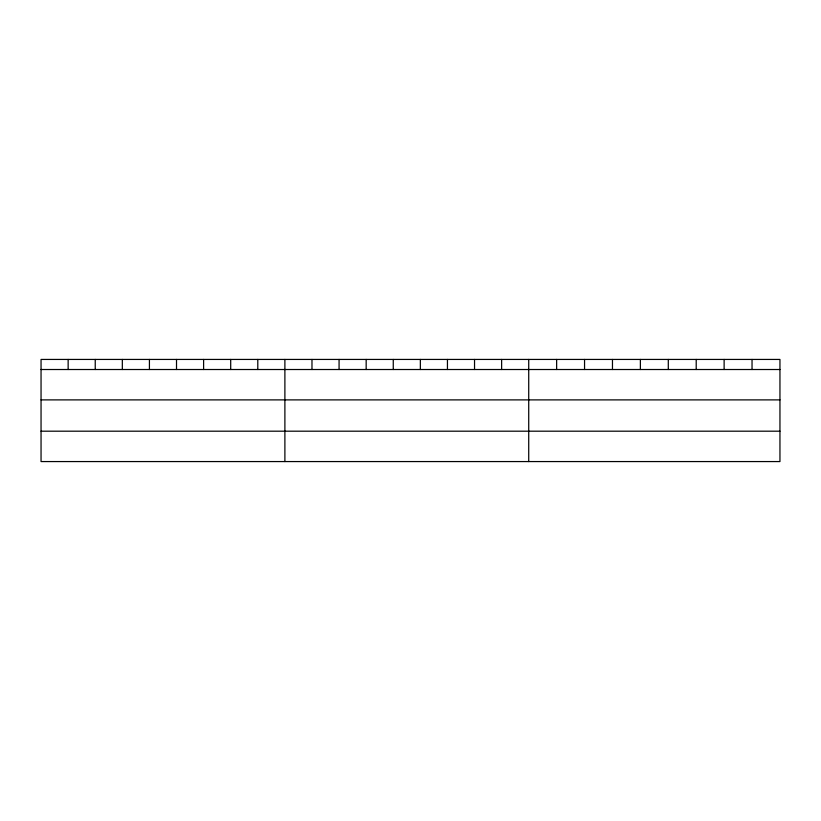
<?xml version="1.0" encoding="UTF-8"?>
<svg xmlns="http://www.w3.org/2000/svg" width="821" height="821" viewBox="0 0 821 821"><rect width="100%" height="100%" fill="white"/><g stroke="black" fill="none" stroke-linecap="round" stroke-linejoin="round"><path stroke-width="1.23" d="M779.95 399.889L779.95 359.434L41.05 359.434L41.05 461.566L779.95 461.566L779.95 399.889L41.05 399.889M41.05 369.512L779.95 369.512M41.05 431.189L779.95 431.189M752.036 359.434L752.036 369.512M724.122 359.434L724.122 369.512M696.208 359.434L696.208 369.512M668.294 359.434L668.294 369.512M640.38 359.434L640.38 369.512M612.466 359.434L612.466 369.512M584.552 359.434L584.552 369.512M556.638 359.434L556.638 369.512M528.724 359.434L528.724 461.566M501.631 359.434L501.631 369.512M474.538 359.434L474.538 369.512M447.445 359.434L447.445 369.512M420.352 359.434L420.352 369.512M393.259 359.434L393.259 369.512M366.166 359.434L366.166 369.512M339.073 359.434L339.073 369.512M311.98 359.434L311.98 369.512M284.887 359.434L284.887 461.566M257.794 359.434L257.794 369.512M230.701 359.434L230.701 369.512M203.608 359.434L203.608 369.512M176.515 359.434L176.515 369.512M149.422 359.434L149.422 369.512M122.329 359.434L122.329 369.512M95.236 359.434L95.236 369.512M68.143 359.434L68.143 369.512"/></g></svg>
